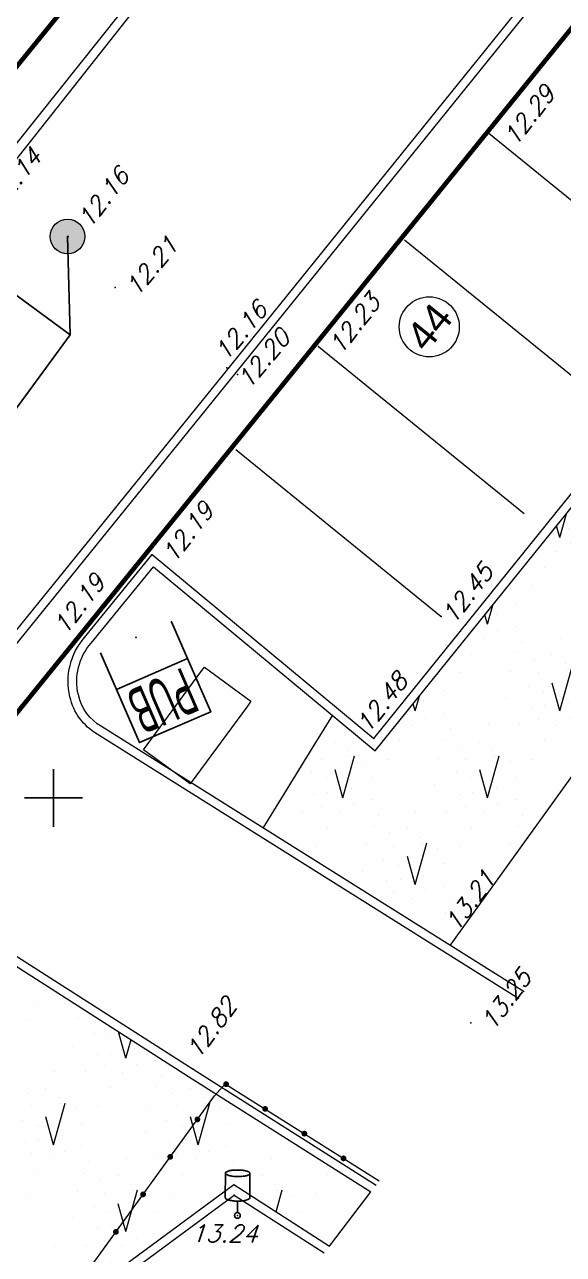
# Model space of a CAD drawing. Header units: metres. Extents: x 1380671 to 1381006, y 5226540 to 5226904.
# Drawn here: x 1380879.5 to 1380888.81, y 5226772.11 to 5226793.37 of the extents above; entities that cross this region are included whole.
import ezdxf
from ezdxf.enums import TextEntityAlignment as Align

# ---------------------------------------------------------------- set-up
doc = ezdxf.new("R2010")
doc.units = ezdxf.units.M
doc.header["$LTSCALE"] = 2
doc.linetypes.add('Bordfosse', pattern=[0.6, 0.5, -0.1])
for name, color, linetype, lineweight in [('ASSEU_P_AFFRON', 32, 'Continuous', 0), ('CAD_F_PARCELLE', 253, 'Continuous', 0), ('EV_L_NATVEG', 82, 'Continuous', 0), ('FDP_F_TBATNUM', 7, 'Continuous', 0), ('FDP_L_CLOTLEG', 7, 'Continuous', 0), ('SIGH_L_CONTIN', 7, 'Continuous', 0), ('TOPOALT', 7, 'Continuous', 0), ('TOPOJIS', 7, 'Continuous', 0), ('VOIE_F_PLATEAU', 252, 'Continuous', 0), ('VOIE_F_TEXNOM', 252, 'Continuous', 0), ('VOIE_L_BORDURE', 252, 'Continuous', 0)]:
    doc.layers.add(name, color=color, linetype=linetype, lineweight=lineweight)
for name, color, linetype in [('ASSEU_TEXRCA', 32, 'Continuous'), ('MEP_F_CARRO', 7, 'Continuous'), ('MOB_F_CORBEIL', 7, 'Continuous'), ('MOB_P_SUPPANLI', 7, 'Continuous')]:
    doc.layers.add(name, color=color, linetype=linetype)
doc.layers.get('0').freeze()
doc.styles.add('Arial 1.0', font='arial.ttf', dxfattribs={"height": 0.2})
doc.styles.add('Romans 1.0', font='Romans.shx', dxfattribs={"height": 0.2})
doc.styles.add('Romans 1.5', font='Romans.shx', dxfattribs={"height": 0.3})
pattern_1 = [(74.475889, (0, 0), (-1.2500000003, 4.5000000017), [0.75, -3.920385425]), (74.475889, (1.25, 1.5), (-1.2500000003, 4.5000000017), [0.75, -3.920385425]), (74.475889, (2.5, 3), (-1.2500000003, 4.5000000017), [0.75, -3.920385425]), (105.524111, (0, 0), (-2.500000001, 1e-10), [0.5, -4.170385425]), (105.524111, (1.25, 1.5), (-2.500000001, 1e-10), [0.5, -4.170385425]), (105.524111, (2.5, 3), (-2.500000001, 1e-10), [0.5, -4.170385425]), (0, (0.151, 0.1613), (1.25, 1.5), [0, -2.5]), (0, (0.4894, 0.3573), (1.25, 1.5), [0, -2.5]), (0, (0.3905, 0.6268), (1.25, 1.5), [0, -2.5]), (0, (0.7757, 0.6635), (1.25, 1.5), [0, -2.5]), (0, (0.5466, 1.2637), (1.25, 1.5), [0, -2.5]), (0, (0.1228, 0.7181), (1.25, 1.5), [0, -2.5]), (0, (0.0937, 0.8228), (1.25, 1.5), [0, -2.5]), (0, (0.0104, 1.2637), (1.25, 1.5), [0, -2.5]), (0, (-0.2602, 0.0878), (1.25, 1.5), [0, -2.5]), (0, (-0.2863, 0.3328), (1.25, 1.5), [0, -2.5]), (0, (-0.4893, 0.0633), (1.25, 1.5), [0, -2.5]), (0, (-0.5413, 0.4308), (1.25, 1.5), [0, -2.5]), (0, (-0.3748, 0.6635), (1.25, 1.5), [0, -2.5]), (0, (-0.4425, 0.8962), (1.25, 1.5), [0, -2.5]), (0, (-0.6402, 1.1903), (1.25, 1.5), [0, -2.5]), (0, (-0.1353, 0.9695), (1.25, 1.5), [0, -2.5]), (0, (-0.8433, 0.688), (1.25, 1.5), [0, -2.5]), (0, (-0.9162, 0.2225), (1.25, 1.5), [0, -2.5]), (0, (-0.3745, -0.1449), (1.25, 1.5), [0, -2.5]), (0, (-0.052, -0.2429), (1.25, 1.5), [0, -2.5]), (0, (-0.2707, -0.5123), (1.25, 1.5), [0, -2.5]), (0, (0.5258, -0.4879), (1.25, 1.5), [0, -2.5]), (0, (0.1822, -0.1081), (1.25, 1.5), [0, -2.5]), (0, (0.4894, -0.0347), (1.25, 1.5), [0, -2.5])]

# ---------------------------------------------------------------- blocks, each defined once
blk = doc.blocks.new('TCPOINT')
at = {"color": 0}
blk.add_point((0, 0), dxfattribs=at)
at = {"layer": 'TOPOALT', "style": 'Romans 1.5'}
blk.add_attdef('ALT', text='', height=0.3, dxfattribs=at).set_placement((0.1, -0.1), align=Align.TOP_LEFT)
blk = doc.blocks.new('point')
blk.add_point((0, 0))
blk = doc.blocks.new('ftc077')
at = {"color": 0}
blk.add_lwpolyline([(0, 0.694), (1, 0.694), (1, 1.694), (0, 1.694)], close=True, dxfattribs=at)
at = {"flags": 128}
for points in [[(0, 0.694), (0, 0)], [(1, 0.694), (1, 0)]]:
    blk.add_lwpolyline(points, dxfattribs=at)
blk.add_blockref('point', (0.5, 0))
at = {"color": 0, "style": 'Arial 1.0', "width": 0.359612}
blk.add_text('PUB', height=0.8, dxfattribs=at).set_placement((0.1, 0.794), (0.926, 0.794), align=Align.FIT)
blk = doc.blocks.new('cb020')
at = {"color": 0}
for p, q in [((-0.212, 0.729), (-0.212, 0.304)), ((0.212, 0.304), (0.212, 0.729)), ((0, 0.248), (0, 0.05))]:
    blk.add_line(p, q, dxfattribs=at)
blk.add_lwpolyline([(-0.212, 0.729, 0.254607), (-0.203, 0.712, 0.078184), (-0.15, 0.688, 0.037786), (-0.087, 0.677, 0.027603), (0, 0.672, 0.027603), (0.087, 0.677, 0.037786), (0.15, 0.688, 0.078184), (0.203, 0.712, 0.254607), (0.212, 0.729, 0.254607), (0.203, 0.745, 0.078184), (0.15, 0.769, 0.037786), (0.087, 0.781, 0.027603), (0, 0.785, 0.027603), (-0.087, 0.781, 0.037786), (-0.15, 0.769, 0.078184), (-0.203, 0.745, 0.254607)], format="xyb", close=True, dxfattribs=at)
blk.add_circle((0, 0), 0.05, dxfattribs=at)
for centre, radius, start, end in [((-0.192, 0.304), 0.0197, 180, 237.1376), ((-0.102, 0.445), 0.187, 237.1376, 255.0197), ((-0.041, 0.673), 0.423, 255.0197, 263.6754), ((0, 1.039), 0.792, 263.6754, 270), ((0, 1.039), 0.792, 270, 276.3246), ((0.041, 0.673), 0.423, 276.3246, 284.9803), ((0.102, 0.445), 0.187, 284.9803, 302.8624), ((0.192, 0.304), 0.0197, 302.8624, 0)]:
    blk.add_arc(centre, radius, start, end, dxfattribs=at)
blk = doc.blocks.new('ftc002')
h = blk.add_hatch(color=256)
edge = h.paths.add_edge_path()
edge.add_arc((0, 0), 0.3, 0, 360)
at = {"color": 0}
blk.add_line((0, 0), (0, 0), dxfattribs=at)
blk.add_circle((0, 0), 0.3, dxfattribs=at)
blk.add_blockref('point', (0, 0))
blk = doc.blocks.new('GeoRond')
at = {"const_width": 0.499}
blk.add_lwpolyline([(-0.2505, 0, 1), (0.2505, 0, 1)], format="xyb", close=True, dxfattribs=at)

msp = doc.modelspace()

# ---------------------------------------------------------------- hatches: boundary and pattern name
at = {"layer": 'EV_L_NATVEG', "linetype": 'Bordfosse'}
h = msp.add_hatch(dxfattribs=at)
h.set_pattern_fill('BROUSS', color=256, scale=0.5, style=0)
h.set_pattern_definition(pattern_1)
h.paths.add_polyline_path([(1380898.955, 5226790.816), (1380898.211, 5226791.319), (1380897.388, 5226791.791), (1380895.445, 5226793.085), (1380890.275, 5226786.658), (1380885.561, 5226780.816), (1380884.821, 5226781.43), (1380884.512, 5226780.928), (1380883.621, 5226779.48), (1380886.856, 5226777.449), (1380891.333, 5226783.668), (1380892.695, 5226785.194), (1380893.995, 5226784.3)])
h.paths.add_polyline_path([(1380887.004, 5226777.62), (1380887.769, 5226778.574), (1380887.493, 5226778.958), (1380886.729, 5226778.005)], flags=25)
h = msp.add_hatch(dxfattribs=at)
h.set_pattern_fill('BROUSS', color=256, scale=0.5, style=0)
h.set_pattern_definition(pattern_1)
h.paths.add_polyline_path([(1380882.003, 5226773.774, -1), (1380882.033, 5226773.815), (1380882.472, 5226774.422, -1), (1380882.502, 5226774.463), (1380882.808, 5226774.886), (1380882.335, 5226775.186), (1380878.306, 5226777.759, 0.361031), (1380876.805, 5226777.416), (1380876.459, 5226776.893), (1380876.515, 5226776.852), (1380875.348, 5226775.256), (1380875.335, 5226775.236), (1380875.335, 5226775.236), (1380874.986, 5226774.74), (1380874.975, 5226774.747), (1380874.844, 5226774.568), (1380880.194, 5226771.276), (1380880.596, 5226771.831, -1), (1380880.625, 5226771.871), (1380881.065, 5226772.479, -1), (1380881.094, 5226772.519), (1380881.534, 5226773.126, -1), (1380881.563, 5226773.167)])
h.paths.add_polyline_path([(1380882.812, 5226774.884), (1380882.781, 5226774.849), (1380882.502, 5226774.463, -1), (1380882.472, 5226774.422), (1380882.033, 5226773.815, -1), (1380882.003, 5226773.774), (1380881.563, 5226773.167, -1), (1380881.534, 5226773.126), (1380881.094, 5226772.519, -1), (1380881.065, 5226772.479), (1380880.625, 5226771.871, -1), (1380880.596, 5226771.831), (1380880.194, 5226771.276), (1380880.28, 5226771.223), (1380882.969, 5226773.206), (1380882.972, 5226773.513, -0.254607), (1380882.981, 5226773.53, -0.078184), (1380883.034, 5226773.553, -0.037786), (1380883.097, 5226773.564, -0.027603), (1380883.184, 5226773.568, -0.027603), (1380883.271, 5226773.563, -0.037786), (1380883.334, 5226773.55, -0.078184), (1380883.387, 5226773.527, -0.254607), (1380883.396, 5226773.51), (1380883.393, 5226773.14), (1380884.77, 5226772.253), (1380885.486, 5226773.189)])
h.paths.add_polyline_path([(1380880.126, 5226771.183, -1), (1380880.156, 5226771.223), (1380880.194, 5226771.276), (1380874.844, 5226774.568), (1380874.684, 5226774.348), (1380874.213, 5226773.703), (1380878.193, 5226770.772), (1380878.063, 5226770.595), (1380877.952, 5226770.677), (1380877.362, 5226769.861), (1380877.482, 5226769.771), (1380873.52, 5226764.289, -0.432965), (1380873.823, 5226764.204, -0.587461), (1380874.05, 5226763.903, -0.58746), (1380873.955, 5226763.538, -0.587461), (1380873.611, 5226763.385, -0.58746), (1380873.277, 5226763.558, -0.304196), (1380873.128, 5226763.746), (1380870.672, 5226760.349), (1380865.198, 5226752.737), (1380860.958, 5226755.699, 0.443346), (1380860.6, 5226752.168, 0.284522), (1380863.022, 5226751.464), (1380869.767, 5226753.057), (1380868.986, 5226756.14), (1380875.243, 5226764.763), (1380879.471, 5226770.627), (1380880.013, 5226771.026)])
h.paths.add_polyline_path([(1380877.4, 5226768.185, -0.58746), (1380877.306, 5226767.82, -0.587461), (1380876.962, 5226767.666, -0.58746), (1380876.627, 5226767.84, -0.587461), (1380876.554, 5226768.209, -0.58746), (1380876.797, 5226768.497, -0.587461), (1380877.174, 5226768.486, -0.587461)], flags=16)
h.paths.add_polyline_path([(1380877.003, 5226768.1, -1), (1380876.945, 5226768.1, -1)], flags=0)
h.paths.add_polyline_path([(1380875.874, 5226766.089, -0.58746), (1380875.779, 5226765.725, -0.587461), (1380875.435, 5226765.571, -0.58746), (1380875.101, 5226765.744, -0.587461), (1380875.027, 5226766.114, -0.58746), (1380875.271, 5226766.401, -0.587461), (1380875.647, 5226766.391, -0.587461)], flags=16)
h.paths.add_polyline_path([(1380875.477, 5226766.005, -1), (1380875.419, 5226766.005, -1)], flags=0)
h.paths.add_polyline_path([(1380869.421, 5226756.638), (1380870.186, 5226757.592), (1380869.911, 5226757.977), (1380869.146, 5226757.023)], flags=25)
h.paths.add_polyline_path([(1380875.964, 5226766.437), (1380876.805, 5226767.439), (1380876.539, 5226767.831), (1380875.699, 5226766.828)], flags=24)
h.paths.add_polyline_path([(1380874.16, 5226763.987), (1380875.001, 5226764.989), (1380874.735, 5226765.38), (1380873.894, 5226764.378)], flags=24)

# ---------------------------------------------------------------- linework, layer by layer
at = {"layer": 'ASSEU_TEXRCA', "flags": 128}
msp.add_lwpolyline([(1380880.289, 5226788.004), (1380880.243, 5226789.705)], dxfattribs=at)
at = {"layer": 'ASSEU_TEXRCA', "color": 32, "flags": 128}
msp.add_lwpolyline([(1380880.289, 5226788.004), (1380877.081, 5226783.635), (1380875.179, 5226785.032), (1380878.387, 5226789.401)], close=True, dxfattribs=at)
at = {"layer": 'CAD_F_PARCELLE', "const_width": 0.08, "flags": 128}
for points in [[(1380882.673, 5226805.631), (1380884.512, 5226804.242), (1380885.638, 5226802.001), (1380885.925, 5226801.242), (1380886.117, 5226800.946), (1380876.96, 5226789.689), (1380876.643, 5226789.513), (1380874.167, 5226786.164)], [(1380891.113, 5226795.971), (1380874.132, 5226775.006), (1380854.48, 5226747.071), (1380851.411, 5226741.6), (1380846.536, 5226732.455), (1380842.043, 5226723.838)]]:
    msp.add_lwpolyline(points, dxfattribs=at)
at = {"layer": 'EV_L_NATVEG', "flags": 128}
for points in [[(1380886.856, 5226777.449), (1380891.333, 5226783.668), (1380892.695, 5226785.194), (1380893.995, 5226784.3)], [(1380884.821, 5226781.43), (1380884.512, 5226780.928), (1380883.621, 5226779.48)], [(1380884.77, 5226772.253), (1380885.486, 5226773.189)]]:
    msp.add_lwpolyline(points, dxfattribs=at)
at = {"layer": 'FDP_F_TBATNUM'}
msp.add_circle((1380886.496, 5226788.143), 0.519, dxfattribs=at)
at = {"layer": 'FDP_L_CLOTLEG', "flags": 128}
msp.add_lwpolyline([(1380869.949, 5226752.946), (1380869.308, 5226756.07), (1380875.727, 5226764.984), (1380879.579, 5226770.427), (1380882.781, 5226774.849), (1380882.969, 5226775.06), (1380885.632, 5226773.379)], dxfattribs=at)
at = {"layer": 'MEP_F_CARRO'}
for p, q in [((1380880, 5226779.5), (1380880, 5226780.5)), ((1380879.5, 5226780), (1380880.5, 5226780))]:
    msp.add_line(p, q, dxfattribs=at)
at = {"layer": 'SIGH_L_CONTIN', "flags": 128}
for points in [[(1380887.526, 5226791.492), (1380891.078, 5226788.606)], [(1380887.526, 5226791.492), (1380891.078, 5226788.606)], [(1380886.065, 5226789.65), (1380889.616, 5226786.764)], [(1380884.583, 5226787.805), (1380888.134, 5226784.919)], [(1380883.149, 5226786.023), (1380886.701, 5226783.137)]]:
    msp.add_lwpolyline(points, dxfattribs=at)
at = {"layer": 'SIGH_L_CONTIN', "linetype": 'Continuous', "flags": 128}
for points in [[(1380886.065, 5226789.65), (1380889.616, 5226786.764)], [(1380884.583, 5226787.805), (1380888.134, 5226784.919)], [(1380883.149, 5226786.023), (1380886.701, 5226783.137)]]:
    msp.add_lwpolyline(points, dxfattribs=at)
at = {"layer": 'VOIE_F_PLATEAU', "linetype": 'Continuous', "flags": 128}
msp.add_lwpolyline([(1380883.413, 5226781.67), (1380883.354, 5226781.589), (1380882.362, 5226780.241), (1380881.557, 5226780.833), (1380882.549, 5226782.182), (1380882.608, 5226782.262), (1380883.413, 5226781.67)], dxfattribs=at)
at = {"layer": 'VOIE_L_BORDURE', "flags": 128}
for points in [[(1380874.785, 5226785.581), (1380881.504, 5226794.004), (1380891.313, 5226806.369), (1380897.069, 5226813.701), (1380898.62, 5226815.72), (1380900.057, 5226817.56), (1380907.781, 5226827.46), (1380916.747, 5226838.922), (1380916.747, 5226838.922), (1380917.557, 5226839.937), (1380925.91, 5226850.652), (1380929.106, 5226854.886), (1380932.517, 5226859.893), (1380939.312, 5226869.874), (1380940.115, 5226871.123), (1380942.613, 5226875.5), (1380945.075, 5226879.857)], [(1380898.008, 5226805.993), (1380892.878, 5226799.637), (1380882.938, 5226787.326), (1380875.447, 5226778.081), (1380867.01, 5226766.644), (1380861.738, 5226759.287), (1380861.332, 5226758.94), (1380861.059, 5226758.525), (1380860.896, 5226758.044)], [(1380898.124, 5226805.898), (1380892.995, 5226799.543), (1380883.055, 5226787.232), (1380875.566, 5226777.989), (1380867.132, 5226766.556), (1380861.849, 5226759.185), (1380861.446, 5226758.839), (1380861.194, 5226758.458), (1380861.038, 5226757.996), (1380860.425, 5226757.157), (1380858.92, 5226755.082), (1380858.274, 5226754.239), (1380856.666, 5226751.993), (1380854.782, 5226749.175), (1380852.987, 5226746.328), (1380850.534, 5226741.879), (1380850.047, 5226740.97), (1380848.816, 5226738.734), (1380848.322, 5226737.845), (1380845.637, 5226732.911), (1380842.45, 5226726.792)], [(1380881.621, 5226793.911), (1380881.621, 5226793.911), (1380881.621, 5226793.911), (1380871.594, 5226781.221), (1380862.639, 5226769.512), (1380856.805, 5226761.769), (1380856.497, 5226761.377), (1380856.274, 5226761.174)]]:
    msp.add_lwpolyline(points, dxfattribs=at)
for points in [[(1380888.043, 5226776.527), (1380880.752, 5226781.104, -0.208096), (1380880.284, 5226781.747, -0.245657), (1380880.538, 5226782.773), (1380881.706, 5226784.209), (1380885.54, 5226781.029), (1380890.158, 5226786.752), (1380895.322, 5226793.173)], [(1380888.134, 5226776.647), (1380880.83, 5226781.232, -0.209207), (1380880.43, 5226781.781, -0.246875), (1380880.652, 5226782.676), (1380881.726, 5226783.997), (1380885.561, 5226780.816), (1380890.275, 5226786.658), (1380895.448, 5226793.089)], [(1380876.337, 5226776.982), (1380876.683, 5226777.503, -0.36374), (1380878.381, 5226777.889), (1380882.415, 5226775.313), (1380885.578, 5226773.308)], [(1380876.459, 5226776.893), (1380876.805, 5226777.416, -0.361031), (1380878.306, 5226777.759), (1380882.335, 5226775.186), (1380885.486, 5226773.189)], [(1380878.074, 5226770.59), (1380870.672, 5226760.349), (1380865.198, 5226752.737), (1380860.958, 5226755.699, 0.443346), (1380860.6, 5226752.168, 0.284522), (1380863.022, 5226751.464), (1380869.767, 5226753.057), (1380868.986, 5226756.14), (1380875.243, 5226764.763), (1380879.471, 5226770.627), (1380883.119, 5226773.316), (1380884.77, 5226772.253)], [(1380877.953, 5226770.678), (1380870.551, 5226760.436), (1380865.163, 5226752.945), (1380860.958, 5226755.882, 0.456156), (1380860.489, 5226752.067, 0.284202), (1380863.059, 5226751.319), (1380869.949, 5226752.946), (1380869.149, 5226756.108), (1380875.365, 5226764.675), (1380879.579, 5226770.52), (1380883.125, 5226773.134), (1380884.678, 5226772.134)]]:
    msp.add_lwpolyline(points, format="xyb", dxfattribs=at)

# ---------------------------------------------------------------- block references
at = {"layer": 'ASSEU_P_AFFRON', "rotation": 359.555855895424}
msp.add_blockref('ftc002', (1380880.243, 5226789.705), dxfattribs=at)
at = {"layer": 'FDP_L_CLOTLEG', "xscale": 0.1, "yscale": 0.1, "zscale": 0.1}
for p, rotation in [((1380882.983, 5226775.051), 327.7418039106261), ((1380883.659, 5226774.624), 327.7418039106261), ((1380882.487, 5226774.443), 54.08873519948902), ((1380884.336, 5226774.197), 327.7418039106261), ((1380882.018, 5226773.795), 54.08873519948902), ((1380885.012, 5226773.77), 327.7418039106261), ((1380881.549, 5226773.147), 54.08873519948902), ((1380881.079, 5226772.499), 54.08873519948902)]:
    msp.add_blockref('GeoRond', p, dxfattribs=dict(at, rotation=rotation))
at = {"layer": 'MOB_F_CORBEIL', "rotation": 359.5558555571675}
msp.add_blockref('cb020', (1380883.178, 5226772.783), dxfattribs=at)
at = {"layer": 'MOB_P_SUPPANLI', "xscale": 1.339962489459401, "rotation": 203.4865958166616}
msp.add_blockref('ftc077', (1380882.042, 5226783.044), dxfattribs=at)
at = {"layer": 'TOPOJIS'}
ref = msp.add_blockref('TCPOINT', (1380887.526, 5226791.492), dxfattribs=dict(at, rotation=359.555854777037))
ref.add_attrib('ALT', '12.29', dxfattribs={"layer": 'TOPOALT', "height": 0.3, "rotation": 52.144, "style": 'Romans 1.0', "oblique": 18}).set_placement((1380887.741, 5226791.427), align=Align.TOP_LEFT)
ref = msp.add_blockref('TCPOINT', (1380878.851, 5226790.375), dxfattribs=at)
ref.add_attrib('ALT', '12.14', dxfattribs={"layer": 'TOPOALT', "height": 0.3, "rotation": 50.2221, "style": 'Romans 1.5', "oblique": 18}).set_placement((1380878.847, 5226790.364), align=Align.TOP_LEFT)
ref = msp.add_blockref('TCPOINT', (1380880.253, 5226789.704), dxfattribs=dict(at, rotation=359.5558557886007))
ref.add_attrib('ALT', '12.16', dxfattribs={"layer": 'TOPOALT', "height": 0.3, "rotation": 52.144, "style": 'Romans 1.0', "oblique": 18}).set_placement((1380880.382, 5226790.007), align=Align.TOP_LEFT)
ref = msp.add_blockref('TCPOINT', (1380881.065, 5226788.824), dxfattribs=at)
ref.add_attrib('ALT', '12.21', dxfattribs={"layer": 'TOPOALT', "height": 0.3, "rotation": 50.2221, "style": 'Romans 1.5', "oblique": 18}).set_placement((1380881.206, 5226788.836), align=Align.TOP_LEFT)
ref = msp.add_blockref('TCPOINT', (1380884.583, 5226787.805), dxfattribs=dict(at, rotation=359.5558551464201))
ref.add_attrib('ALT', '12.23', dxfattribs={"layer": 'TOPOALT', "height": 0.3, "rotation": 52.144, "style": 'Romans 1.0', "oblique": 18}).set_placement((1380884.723, 5226787.823), align=Align.TOP_LEFT)
ref = msp.add_blockref('TCPOINT', (1380882.996, 5226787.436), dxfattribs=at)
ref.add_attrib('ALT', '12.16', dxfattribs={"layer": 'TOPOALT', "height": 0.3, "rotation": 50.2221, "style": 'Romans 1.5', "oblique": 18}).set_placement((1380882.747, 5226787.719), align=Align.TOP_LEFT)
ref = msp.add_blockref('TCPOINT', (1380883.179, 5226787.32), dxfattribs=at)
ref.add_attrib('ALT', '12.20', dxfattribs={"layer": 'TOPOALT', "height": 0.3, "rotation": 50.2221, "style": 'Romans 1.5', "oblique": 18}).set_placement((1380883.14, 5226787.238), align=Align.TOP_LEFT)
ref = msp.add_blockref('TCPOINT', (1380881.7, 5226784.203), dxfattribs=dict(at, rotation=359.5558554626501))
ref.add_attrib('ALT', '12.19', dxfattribs={"layer": 'TOPOALT', "height": 0.3, "rotation": 52.144, "style": 'Romans 1.0', "oblique": 18}).set_placement((1380881.841, 5226784.22), align=Align.TOP_LEFT)
ref = msp.add_blockref('TCPOINT', (1380886.701, 5226783.137), dxfattribs=dict(at, rotation=359.55585498148))
ref.add_attrib('ALT', '12.45', dxfattribs={"layer": 'TOPOALT', "height": 0.3, "rotation": 52.144, "style": 'Romans 1.0', "oblique": 18}).set_placement((1380886.675, 5226783.163), align=Align.TOP_LEFT)
ref = msp.add_blockref('TCPOINT', (1380880.538, 5226782.773), dxfattribs=dict(at, rotation=359.5558555677154))
ref.add_attrib('ALT', '12.19', dxfattribs={"layer": 'TOPOALT', "height": 0.3, "rotation": 52.144, "style": 'Romans 1.0', "oblique": 18}).set_placement((1380879.962, 5226782.979), align=Align.TOP_LEFT)
for p, rotation in [((1380882.042, 5226783.044), 359.555855621489), ((1380883.178, 5226772.783), 359.5558555571675)]:
    msp.add_blockref('TCPOINT', p, dxfattribs=dict(at, rotation=rotation))
ref = msp.add_blockref('TCPOINT', (1380885.54, 5226781.029), dxfattribs=dict(at, rotation=359.5558549791015))
ref.add_attrib('ALT', '12.48', dxfattribs={"layer": 'TOPOALT', "height": 0.3, "rotation": 52.144, "style": 'Romans 1.0', "oblique": 18}).set_placement((1380885.197, 5226781.276), align=Align.TOP_LEFT)
ref = msp.add_blockref('TCPOINT', (1380886.86, 5226777.455), dxfattribs=dict(at, rotation=359.5558548687622))
ref.add_attrib('ALT', '13.21', dxfattribs={"layer": 'TOPOALT', "height": 0.3, "rotation": 53.5553, "style": 'Romans 1.0', "oblique": 18}).set_placement((1380886.73, 5226777.839), align=Align.TOP_LEFT)
ref = msp.add_blockref('TCPOINT', (1380887.214, 5226776.111), dxfattribs=dict(at, rotation=359.5558547604913))
ref.add_attrib('ALT', '13.25', dxfattribs={"layer": 'TOPOALT', "height": 0.3, "rotation": 53.5553, "style": 'Romans 1.0', "oblique": 18}).set_placement((1380887.353, 5226776.132), align=Align.TOP_LEFT)
ref = msp.add_blockref('TCPOINT', (1380882.415, 5226775.313), dxfattribs=dict(at, rotation=359.5558555598561))
ref.add_attrib('ALT', '12.82', dxfattribs={"layer": 'TOPOALT', "height": 0.3, "rotation": 53.5553, "style": 'Romans 1.0', "oblique": 18}).set_placement((1380882.258, 5226775.64), align=Align.TOP_LEFT)
ref = msp.add_blockref('TCPOINT', (1380883.125, 5226773.134), dxfattribs=dict(at, rotation=359.5558554507578))
ref.add_attrib('ALT', '13.24', dxfattribs={"layer": 'TOPOALT', "height": 0.3, "rotation": 359.5559, "style": 'Romans 1.0', "oblique": 18}).set_placement((1380882.371, 5226772.625), align=Align.TOP_LEFT)

# ---------------------------------------------------------------- texts
at = {"layer": 'FDP_F_TBATNUM', "style": 'Arial 1.0'}
msp.add_text('44', height=0.5, rotation=50.9417, dxfattribs=at).set_placement((1380886.496, 5226788.143), align=Align.MIDDLE_CENTER)
at = {"layer": 'VOIE_F_TEXNOM', "style": 'Arial 1.0'}
msp.add_text('Rue                                      Basse                                          de                                              Saint-Eloi', height=0.75, rotation=51.4433, dxfattribs=at).set_placement((1380875.419, 5226780.457), align=Align.MIDDLE_CENTER)

doc.saveas('drawing.dxf')
